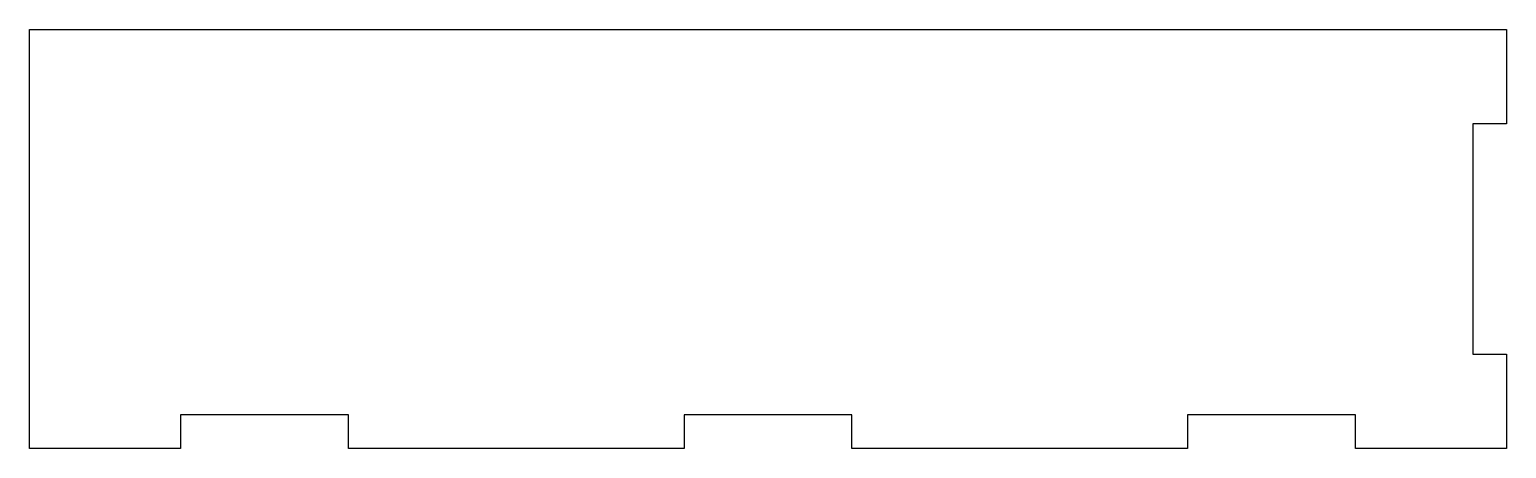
# Model space of a CAD drawing. Header units: millimetres. Extents: x -80 to 96, y 61 to 111.
import ezdxf

# ---------------------------------------------------------------- set-up
doc = ezdxf.new("R2010")
doc.units = ezdxf.units.MM
doc.layers.get('0').update_dxf_attribs({"linetype": 'CONTINUOUS'})

msp = doc.modelspace()

# ---------------------------------------------------------------- linework, layer by layer
msp.add_lwpolyline([(-80, 111), (96, 111), (96, 99.75), (92, 99.75), (92, 72.25), (96, 72.25), (96, 61), (78, 61), (78, 65), (58, 65), (58, 61), (18, 61), (18, 65), (-2, 65), (-2, 61), (-42, 61), (-42, 65), (-62, 65), (-62, 61), (-80, 61)], close=True)

doc.saveas('drawing.dxf')
